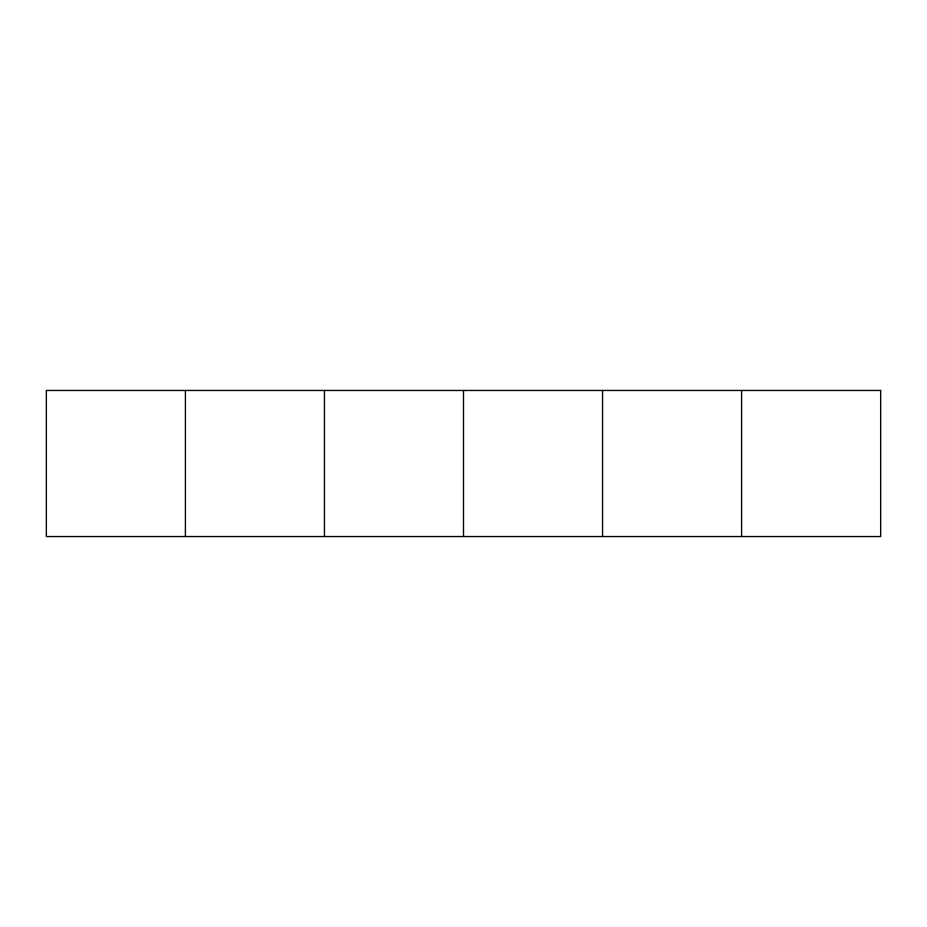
<?xml version="1.0" encoding="UTF-8"?>
<svg xmlns="http://www.w3.org/2000/svg" width="927" height="927" viewBox="0 0 927 927"><rect width="100%" height="100%" fill="white"/><g stroke="black" fill="none" stroke-linecap="round" stroke-linejoin="round"><path stroke-width="1.39" d="M741.6 390.464L741.6 536.536M602.55 390.464L602.55 536.536M463.5 390.464L463.5 536.536M324.45 390.464L324.45 536.536M185.4 390.464L185.4 536.536M880.65 390.464L46.35 390.464L46.35 536.536L880.65 536.536L880.65 390.464"/></g></svg>
